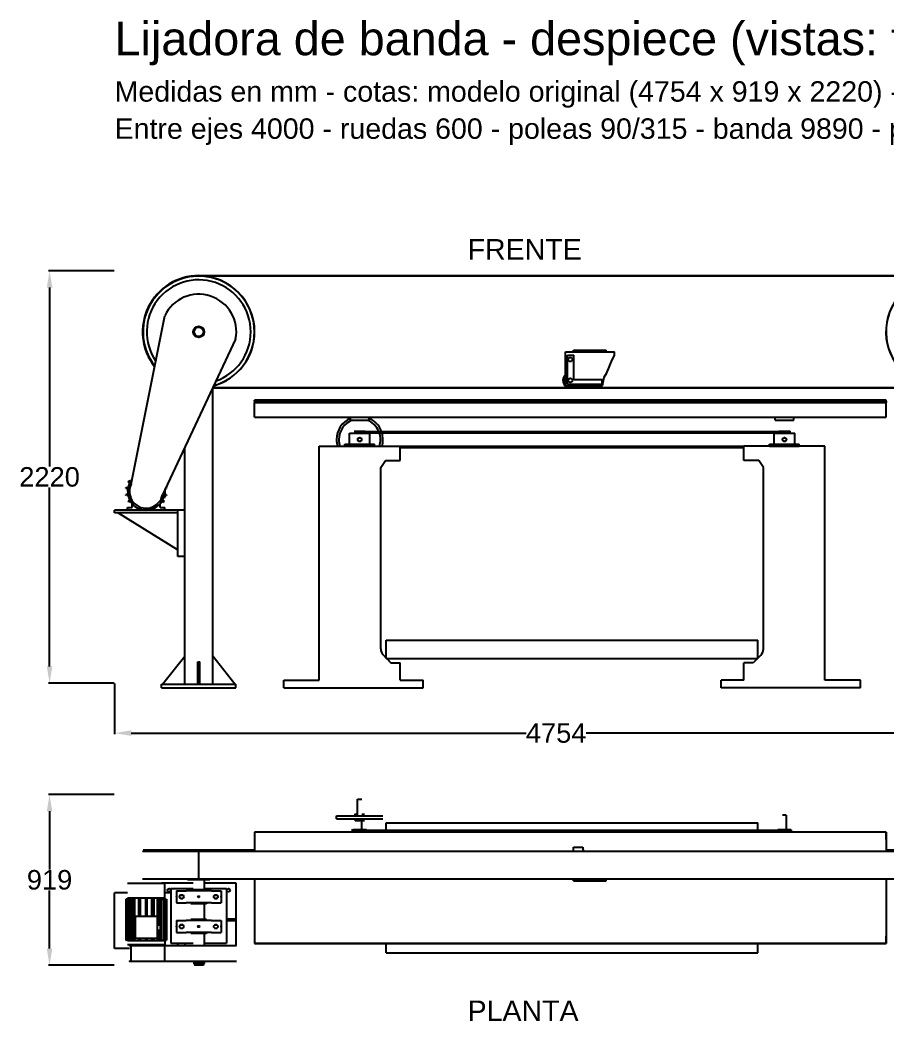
# Model space of a CAD drawing. Header units: millimetres. Extents: x -509 to 6808, y -300 to 5090.
# Drawn here: x -509 to 4163, y -300 to 5090 of the extents above; entities that cross this region are included whole.
import ezdxf

# ---------------------------------------------------------------- set-up
doc = ezdxf.new("R2010")
doc.units = ezdxf.units.MM
doc.header["$MEASUREMENT"] = 0
doc.layers.get('0').update_dxf_attribs({"linetype": 'CONTINUOUS'})
doc.layers.get('Defpoints').update_dxf_attribs({"linetype": 'CONTINUOUS'})
doc.layers.add('FRENTE', color=7, linetype='CONTINUOUS')
doc.layers.add('PLANTA', color=7, linetype='CONTINUOUS')
doc.styles.get("Standard").update_dxf_attribs({"font": 'arial.ttf'})
doc.dimstyles.get("Standard").update_dxf_attribs({"dimscale": 0, "dimtxt": 2.5, "dimasz": 2.5, "dimexe": 1.25, "dimexo": 0.625, "dimtad": 1, "dimdsep": 46, "dimtxsty": 'Standard', "dimcen": 2.5, "dimadec": 0, "dimazin": 0, "dimtfac": 1, "dimtmove": 0, "dimatfit": 3, "dimfxl": 1, "dimarcsym": 0})

# ---------------------------------------------------------------- blocks, each defined once
blk = doc.blocks.new('*D0')
at = {"color": 0, "linetype": 'Continuous', "lineweight": -2, "transparency": 16777216}
for p, q in [((0, 1517.1), (0, 1244.6)), ((4754, 1517.1), (4754, 1244.6)), ((90, 1250), (2215.6, 1250)), ((4664, 1250), (2538.4, 1250))]:
    blk.add_line(p, q, dxfattribs=at)
at = {"color": 0, "linetype": 'Continuous', "transparency": 16777216}
for points in [[(90, 1265), (90, 1235), (0, 1250)], [(4664, 1265), (4664, 1235), (4754, 1250)]]:
    blk.add_solid(points, dxfattribs=at)
at = {"layer": 'Defpoints', "color": 0, "linetype": 'Continuous', "transparency": 16777216}
for p in [(0, 1519), (4754, 1519), (4754, 1250)]:
    blk.add_point(p, dxfattribs=at)
at = {"color": 0, "linetype": 'Continuous', "transparency": 16777216, "insert": (2377, 1250), "char_height": 105, "attachment_point": 5}
blk.add_mtext('\\A1;4754', dxfattribs=at)
blk = doc.blocks.new('*D1')
at = {"color": 0, "linetype": 'Continuous', "lineweight": -2, "transparency": 16777216}
for p, q in [((-1.9, 3739), (-355.4, 3739)), ((-350, 3649), (-350, 2685.3)), ((-350, 1609), (-350, 2572.7)), ((-1.9, 1519), (-355.4, 1519))]:
    blk.add_line(p, q, dxfattribs=at)
at = {"color": 0, "linetype": 'Continuous', "transparency": 16777216}
for points in [[(-365, 3649), (-335, 3649), (-350, 3739)], [(-365, 1609), (-335, 1609), (-350, 1519)]]:
    blk.add_solid(points, dxfattribs=at)
at = {"layer": 'Defpoints', "color": 0, "linetype": 'Continuous', "transparency": 16777216}
for p in [(-350, 3739), (0, 3739), (0, 1519)]:
    blk.add_point(p, dxfattribs=at)
at = {"color": 0, "linetype": 'Continuous', "transparency": 16777216, "insert": (-350, 2629), "char_height": 105, "attachment_point": 5}
blk.add_mtext('\\A1;2220', dxfattribs=at)
blk = doc.blocks.new('*D3')
at = {"color": 0, "linetype": 'Continuous', "lineweight": -2, "transparency": 16777216}
for p, q in [((-1.9, 919), (-355.4, 919)), ((-350, 829), (-350, 515.8)), ((-350, 90), (-350, 403.2)), ((-1.9, 0), (-355.4, 0))]:
    blk.add_line(p, q, dxfattribs=at)
at = {"color": 0, "linetype": 'Continuous', "transparency": 16777216}
for points in [[(-365, 829), (-335, 829), (-350, 919)], [(-365, 90), (-335, 90), (-350, 0)]]:
    blk.add_solid(points, dxfattribs=at)
at = {"layer": 'Defpoints', "color": 0, "linetype": 'Continuous', "transparency": 16777216}
for p in [(-350, 919), (0, 919), (0, 0)]:
    blk.add_point(p, dxfattribs=at)
at = {"color": 0, "linetype": 'Continuous', "transparency": 16777216, "insert": (-350, 459.5), "char_height": 105, "attachment_point": 5}
blk.add_mtext('\\A1;919', dxfattribs=at)

msp = doc.modelspace()

# ---------------------------------------------------------------- linework, layer by layer
at = {"layer": 'FRENTE'}
for p, q in [((453, 3713.1), (4453, 3713.1)), ((453, 3711.6), (4453, 3711.6)), ((88.7, 2589.7), (270, 3497.4)), ((651.7, 3371.7), (258.3, 2533.8)), ((2426.7, 3122.5), (2426.7, 3302.5)), ((2426.7, 3302.5), (2690.9, 3302.5)), ((2470.7, 3302.5), (2470.7, 3312.5)), ((2470.7, 3312.5), (2646.9, 3312.5)), ((2470.7, 3302.5), (2646.9, 3302.5)), ((2646.9, 3302.5), (2646.9, 3312.5)), ((2646.9, 3302.5), (2646.9, 3312.5)), ((2690.9, 3283.9), (2690.9, 3302.5)), ((2437.3, 3284.3), (2471.9, 3284.3)), ((2437.3, 3128.1), (2437.3, 3284.3)), ((2471.9, 3153.5), (2471.9, 3284.3)), ((2650.4, 3189.7), (2679.3, 3260.7)), ((2679.3, 3260.7), (2690.9, 3283.9)), ((2635, 3166.2), (2650.4, 3189.7)), ((2437.3, 3128.1), (2624.4, 3128.1)), ((2471.9, 3153.5), (2624.4, 3153.5)), ((2624.4, 3128.1), (2624.4, 3153.5)), ((2626.7, 3122.5), (2635, 3166.2)), ((528, 1513.9), (528, 3108.2)), ((4378, 3108.1), (528, 3108.1)), ((4378, 3109.6), (528.7, 3109.6)), ((2426.7, 3122.5), (2626.7, 3122.5)), ((753.1, 3036.6), (753.1, 3042.6)), ((4153.1, 3042.6), (753.1, 3042.6)), ((753.1, 3036.6), (753.1, 3030.6)), ((753.1, 3036.6), (4153.1, 3036.6)), ((4153.1, 3036.6), (753.1, 3036.6)), ((753.1, 3030.6), (4153.1, 3030.6)), ((753.2, 2950.6), (753.2, 3030.6)), ((753.2, 3030.6), (4153.2, 3030.6)), ((4153.1, 3036.6), (4153.1, 3042.6)), ((4153.1, 3036.6), (4153.1, 3030.6)), ((4153.2, 2950.6), (4153.2, 3030.6)), ((753.2, 2950.6), (4153.2, 2950.6)), ((1269.5, 2935.6), (1269.5, 2950.6)), ((1269.5, 2935.6), (1369.5, 2935.6)), ((1369.5, 2935.6), (1369.5, 2950.6)), ((3555.9, 2935.6), (3555.9, 2950.6)), ((3555.9, 2935.6), (3655.9, 2935.6)), ((3655.9, 2935.6), (3655.9, 2950.6)), ((1264.5, 2805.6), (1264.5, 2865.6)), ((1264.5, 2865.6), (1374.5, 2865.6)), ((1349.5, 2865.6), (1349.5, 2875.6)), ((1349.5, 2865.6), (1349.5, 2875.6)), ((1349.5, 2874.6), (3575.9, 2874.6)), ((1349.5, 2867.6), (3575.9, 2867.6)), ((1374.5, 2805.6), (1374.5, 2865.6)), ((3550.9, 2805.6), (3550.9, 2865.6)), ((3550.9, 2865.6), (3660.9, 2865.6)), ((3635.9, 2865.6), (3635.9, 2875.6)), ((3660.9, 2805.6), (3660.9, 2865.6)), ((1239.5, 2795.6), (1239.5, 2805.6)), ((1239.5, 2805.6), (1399.5, 2805.6)), ((1264.5, 2805.8), (1264.2, 2805.6)), ((1374.5, 2805.8), (1374.8, 2805.6)), ((1399.5, 2795.6), (1399.5, 2805.6)), ((3525.9, 2795.6), (3525.9, 2805.6)), ((3525.9, 2805.6), (3685.9, 2805.6)), ((3685.9, 2795.6), (3685.9, 2805.6)), ((378, 2451.2), (378, 2788.7)), ((1101.3, 2795.6), (1537.7, 2795.6)), ((1101.3, 1534.7), (1101.3, 2795.6)), ((1239.5, 2795.6), (1399.5, 2795.6)), ((1246.9, 2795.6), (1246.8, 2795.6)), ((1270.9, 2795.6), (1270.8, 2795.6)), ((1368.1, 2795.6), (1368.1, 2795.6)), ((1392.1, 2795.6), (1392.1, 2795.6)), ((1537.7, 2717.3), (1537.7, 2795.6)), ((3387.7, 2793.6), (1537.7, 2793.6)), ((3387.7, 2786.6), (1537.7, 2786.6)), ((3387.7, 2717.3), (3387.7, 2795.6)), ((3824.1, 2795.6), (3387.7, 2795.6)), ((3525.9, 2795.6), (3685.9, 2795.6)), ((3824.1, 1534.7), (3824.1, 2795.6)), ((111, 2701.4), (111, 2702.1)), ((111, 2702.1), (111.1, 2702.1)), ((1432.9, 2680.8), (1457.6, 2717.3)), ((1457.6, 2717.3), (1537.7, 2717.3)), ((3467.9, 2717.3), (3387.7, 2717.3)), ((3492.5, 2680.8), (3467.9, 2717.3)), ((1432.9, 1703.9), (1432.9, 2680.8)), ((3492.5, 1703.9), (3492.5, 2680.8)), ((73.2, 2603.5), (76.2, 2608.7)), ((81.9, 2598.5), (73.2, 2603.5)), ((84.9, 2603.7), (76.2, 2608.7)), ((97, 2633.5), (97.5, 2633.9)), ((97.3, 2633.1), (97, 2633.5)), ((61.2, 2567.3), (62.2, 2573.2)), ((71, 2565.5), (61.2, 2567.3)), ((71, 2536.7), (61.2, 2535)), ((62.2, 2529.1), (61.2, 2535)), ((72.1, 2571.5), (62.2, 2573.2)), ((269, 2536.7), (278.8, 2535)), ((273, 2536), (273, 2565.1)), ((273.6, 2566.4), (278.8, 2567.3)), ((276.7, 2573), (277.8, 2573.2)), ((277.8, 2573.2), (278.8, 2567.3)), ((278.8, 2535), (277.8, 2529.1)), ((72.1, 2530.8), (62.2, 2529.1)), ((81.9, 2503.8), (73.2, 2498.7)), ((76.2, 2493.5), (73.2, 2498.7)), ((84.9, 2498.6), (76.2, 2493.5)), ((95, 2465.1), (95, 2485)), ((245, 2465.1), (245, 2485)), ((255.1, 2498.6), (263.8, 2493.5)), ((258.1, 2503.8), (266.8, 2498.7)), ((266.8, 2498.7), (263.8, 2493.5)), ((267, 2521.1), (267, 2526.8)), ((267, 2521.1), (273, 2521.1)), ((267.9, 2530.8), (277.8, 2529.1)), ((273, 2521.1), (273, 2529.9)), ((0, 2436.1), (0, 2451.1)), ((340, 2451.1), (0, 2451.1)), ((340, 2436.1), (0, 2436.1)), ((20, 2436.1), (340, 2236.1)), ((70, 2465.1), (95, 2465.1)), ((70, 2451.1), (70, 2465.1)), ((245, 2465.1), (270, 2465.1)), ((270, 2451.1), (270, 2465.1)), ((378, 2451.2), (340, 2451.2)), ((340, 2451.1), (340, 2451.2)), ((340, 2436.1), (340, 2451.1)), ((340, 2201.2), (340, 2436.1)), ((378, 2201.2), (378, 2451.2)), ((378, 2201.2), (340, 2201.2)), ((378, 1513.9), (378, 2201.2)), ((1462.7, 1751.1), (3462.7, 1751.1)), ((1462.7, 1651.1), (1462.7, 1751.1)), ((3462.7, 1651.1), (3462.7, 1751.1)), ((258, 1513.9), (378, 1663.9)), ((448, 1633.9), (458, 1633.9)), ((448, 1513.9), (448, 1633.9)), ((458, 1513.9), (458, 1633.9)), ((648, 1513.9), (528, 1663.9)), ((1446.9, 1669.1), (1462.7, 1653.3)), ((1462.7, 1651.1), (3462.7, 1651.1)), ((1464.9, 1651.1), (1487.3, 1628.7)), ((1487.3, 1628.7), (1537.7, 1628.7)), ((1537.7, 1534.7), (1537.7, 1628.7)), ((3387.7, 1534.7), (3387.7, 1628.7)), ((3438.1, 1628.7), (3387.7, 1628.7)), ((3460.5, 1651.1), (3438.1, 1628.7)), ((3478.5, 1669.1), (3462.7, 1653.3)), ((253, 1493.9), (253, 1513.9)), ((253, 1513.9), (653, 1513.9)), ((653, 1493.9), (653, 1513.9)), ((910.8, 1534.7), (1101.3, 1534.7)), ((910.8, 1493.8), (910.8, 1534.7)), ((1537.7, 1534.7), (1660.8, 1534.7)), ((1660.8, 1493.8), (1660.8, 1534.7)), ((3264.6, 1493.8), (3264.6, 1534.7)), ((3387.7, 1534.7), (3264.6, 1534.7)), ((4014.6, 1534.7), (3824.1, 1534.7)), ((4014.6, 1493.8), (4014.6, 1534.7)), ((253, 1493.9), (653, 1493.9)), ((910.8, 1493.8), (1660.8, 1493.8)), ((4014.6, 1493.8), (3264.6, 1493.8))]:
    msp.add_line(p, q, dxfattribs=at)
for centre, radius in [((453, 3410.6), 30), ((453, 3410.6), 25), ((2453, 3261.6), 10.8), ((2453, 3149.6), 11.1), ((1319.5, 2830.6), 10.5), ((1319.5, 2830.6), 10), ((3605.9, 2830.6), 10.5), ((3605.9, 2830.6), 10)]:
    msp.add_circle(centre, radius, dxfattribs=at)
for centre, radius, start, end in [((453, 3410.6), 302.5, 90, -141.7904), ((453, 3410.6), 301, 90, -142.0346), ((453, 3410.6), 300, 0, -142.1993), ((453, 3410.6), 280, 0, -145.8476), ((453, 3410.6), 301, 0, 90), ((4453, 3410.6), 301, 0, -104.4284), ((4453, 3410.6), 300, 0, -104.4775), ((453, 3410.6), 202.5, -11.083, 154.6336), ((453, 3410.6), 301, -74.4148, 0), ((453, 3410.6), 300, -74.2501, 0), ((453, 3410.6), 280, -70.6019, 0), ((2453, 3149.5), 39.9, 131.209, -42.6421), ((2453, 3149.5), 34.7, 139.2472, -139.2472), ((2453, 3149.5), 34.7, -128.8372, -51.1628), ((1319.5, 2830.6), 125, 113.5782, 180), ((1319.5, 2830.6), 112, 110.3641, 180), ((1319.5, 2830.6), 112, 23.1324, 69.6359), ((1319.5, 2830.6), 125, 20.6097, 66.4218), ((1319.5, 2830.6), 112, -18.2207, 19.2905), ((1319.5, 2830.6), 125, -16.2697, 17.2175), ((1319.5, 2830.6), 125, 180, -163.7303), ((1319.5, 2830.6), 112, 180, -161.7793), ((1319.5, 2830.6), 44, -127.3018, -127.259), ((1319.5, 2830.6), 37, -108.9246, -108.8294), ((1319.5, 2830.6), 36, -103.5362, -103.4002), ((1319.5, 2830.6), 36, -76.5998, -76.4638), ((3605.9, 2830.6), 36, -103.5362, -103.4002), ((3605.9, 2830.6), 36, -76.5998, -76.4638), ((170, 2551.1), 100, 139.5117, 0), ((170, 2551.1), 90, 154.6336, -11.083), ((170, 2551.1), 100, 0, 4.0389), ((1480.7, 1702.9), 47.8, 178.8325, -135.0001), ((3444.7, 1702.9), 47.8, -44.9999, 1.1675)]:
    msp.add_arc(centre, radius, start, end, dxfattribs=at)
for points in [[(2646.9, 3312.5), (2646.9, 3312.5)], [(2646.9, 3302.5), (2646.9, 3302.5)], [(1289.5, 2875.6), (1290.2, 2875.6), (1292.4, 2875.6), (1296, 2875.6), (1300.8, 2875.6), (1306.5, 2875.6), (1312.8, 2875.6), (1319.5, 2875.6), (1326.2, 2875.6), (1332.5, 2875.6), (1338.2, 2875.6), (1342.9, 2875.6), (1346.5, 2875.6), (1348.7, 2875.6), (1349.5, 2875.6)], [(3575.9, 2875.6), (3576.6, 2875.6), (3578.8, 2875.6), (3582.4, 2875.6), (3587.2, 2875.6), (3592.9, 2875.6), (3599.2, 2875.6), (3605.9, 2875.6), (3612.6, 2875.6), (3618.9, 2875.6), (3624.6, 2875.6), (3629.3, 2875.6), (3632.9, 2875.6), (3635.1, 2875.6), (3635.9, 2875.6)]]:
    msp.add_open_spline(points, degree=1, dxfattribs=at)
at = {"layer": 'PLANTA'}
for p, q in [((1307.5, 803.9), (1307.5, 893.9)), ((1294.5, 803.9), (1294.5, 813.9)), ((3615.9, 808.9), (3615.9, 728.9)), ((1194.5, 788.9), (1194.5, 803.9)), ((1294.5, 778.9), (1294.5, 788.9)), ((1329.5, 778.9), (1329.5, 728.9)), ((1462.7, 767.1), (3462.7, 767.1)), ((1462.7, 727.9), (1462.7, 767.1)), ((3462.7, 727.9), (3462.7, 767.1)), ((4153.1, 717.1), (753.1, 717.1)), ((753.1, 717.1), (753.1, 615)), ((1319.5, 727.9), (3605.9, 727.9)), ((1319.5, 727.9), (1319.5, 719.9)), ((1319.5, 719.9), (3605.9, 719.9)), ((1329.5, 718.9), (1329.5, 717.1)), ((1355.5, 728.9), (1355.5, 727.9)), ((1355.5, 719.9), (1355.5, 718.9)), ((1462.7, 717.1), (1462.7, 719.9)), ((3462.7, 717.1), (3462.7, 719.9)), ((3605.9, 727.9), (3605.9, 719.9)), ((3615.9, 718.9), (3615.9, 717.1)), ((3641.9, 728.9), (3641.9, 718.9)), ((4153.1, 717.1), (4153.1, 620)), ((4153.1, 717), (4153.2, 717)), ((4153.2, 677), (4153.2, 717)), ((4153.1, 677), (4153.2, 677)), ((453, 615), (4453, 615)), ((453, 465), (453, 615)), ((753, 620), (753.1, 615)), ((2470.7, 615), (2470.7, 635)), ((2470.7, 635), (2521, 635)), ((253, 443.9), (253, 440.9)), ((253, 443.9), (423, 443.9)), ((453, 465), (4453, 465)), ((483, 460), (483, 406.1)), ((483, 443.9), (653, 443.9)), ((513, 465), (513, 460)), ((653, 443.9), (653, 106.8)), ((753.1, 465), (753.1, 117.1)), ((2470.7, 455), (2470.7, 465)), ((2470.7, 455), (2646.9, 455)), ((2646.9, 455), (2646.9, 465)), ((4153.1, 465), (4153.1, 117.1)), ((0, 89.8), (0, 389.9)), ((70, 389.9), (0, 389.9)), ((303, 389.9), (270, 389.9)), ((303, 413.9), (423, 413.9)), ((303, 413.9), (303, 118.8)), ((332.5, 401.4), (384.8, 401.4)), ((332.5, 401.4), (332.5, 336.4)), ((354.7, 377.9), (367.3, 377.9)), ((483, 413.9), (603, 413.9)), ((495, 406.1), (495, 401.4)), ((521.2, 401.4), (573.5, 401.4)), ((538.7, 377.9), (551.3, 377.9)), ((573.5, 401.4), (573.5, 336.4)), ((603, 413.9), (603, 118.8)), ((61.2, 355.9), (61.2, 135.8)), ((61.2, 355.9), (62.2, 355.9)), ((73.2, 355.9), (62.2, 355.9)), ((62.2, 355.9), (62.2, 135.8)), ((73.2, 355.9), (73.2, 135.8)), ((73.2, 355.9), (76.2, 355.9)), ((86.7, 355.9), (76.2, 355.9)), ((76.2, 355.9), (76.2, 135.8)), ((86.7, 135.8), (86.7, 355.9)), ((97, 355.9), (97, 135.8)), ((97, 355.9), (101.6, 355.9)), ((109.3, 355.9), (101.6, 355.9)), ((101.6, 355.9), (101.6, 135.8)), ((109.3, 135.8), (109.3, 355.9)), ((129.6, 355.9), (129.6, 264.9)), ((129.6, 355.9), (135.2, 355.9)), ((139.3, 355.9), (135.2, 355.9)), ((135.2, 355.9), (135.2, 264.9)), ((139.3, 264.9), (139.3, 355.9)), ((167, 355.9), (167, 264.9)), ((167, 355.9), (173, 355.9)), ((173, 355.9), (173, 264.9)), ((200.7, 264.9), (200.7, 355.9)), ((200.7, 355.9), (204.8, 355.9)), ((204.8, 355.9), (204.8, 264.9)), ((204.8, 355.9), (210.4, 355.9)), ((210.4, 355.9), (210.4, 264.9)), ((230.7, 218.3), (230.7, 355.9)), ((230.7, 355.9), (238.4, 355.9)), ((238.4, 355.9), (238.4, 218.3)), ((238.4, 355.9), (243, 355.9)), ((243, 355.9), (243, 218.3)), ((253.3, 135.8), (253.3, 355.9)), ((253.3, 355.9), (263.8, 355.9)), ((263.8, 355.9), (263.8, 135.8)), ((263.8, 355.9), (266.8, 355.9)), ((266.8, 355.9), (277.8, 355.9)), ((266.8, 355.9), (266.8, 135.8)), ((268, 360.9), (268, 355.9)), ((277.8, 355.9), (277.8, 135.8)), ((277.8, 355.9), (278.8, 355.9)), ((278.8, 355.9), (278.8, 135.8)), ((332.5, 336.4), (384.8, 336.4)), ((354.7, 359.9), (367.3, 359.9)), ((483, 331.6), (483, 246.2)), ((495, 336.4), (495, 331.6)), ((521.2, 336.4), (573.5, 336.4)), ((538.7, 359.9), (551.3, 359.9)), ((267, 300.9), (273, 300.9)), ((267, 300.9), (267, 200.8)), ((273, 300.9), (273, 200.8)), ((111, 264.9), (229, 264.9)), ((111, 264.9), (111, 146.8)), ((229, 264.9), (229, 146.8)), ((229, 218.3), (245, 218.3)), ((332.5, 241.3), (384.8, 241.3)), ((332.5, 241.3), (332.5, 176.3)), ((354.7, 217.8), (367.3, 217.8)), ((495, 246.2), (495, 241.3)), ((521.2, 241.3), (573.5, 241.3)), ((538.7, 217.8), (551.3, 217.8)), ((573.5, 241.3), (573.5, 176.3)), ((648, 248.8), (603, 248.8)), ((648, 238.8), (603, 238.8)), ((648, 248.8), (648, 238.8)), ((230.7, 135.8), (230.7, 193.3)), ((238.4, 193.3), (238.4, 135.8)), ((243, 193.3), (243, 135.8)), ((267, 200.8), (273, 200.8)), ((332.5, 176.3), (384.8, 176.3)), ((354.7, 199.8), (367.3, 199.8)), ((483, 171.6), (483, 106.8)), ((495, 176.3), (495, 171.6)), ((521.2, 176.3), (573.5, 176.3)), ((538.7, 199.8), (551.3, 199.8)), ((61.2, 135.8), (62.2, 135.8)), ((73.2, 135.8), (62.2, 135.8)), ((73.2, 135.8), (76.2, 135.8)), ((86.7, 135.8), (76.2, 135.8)), ((97, 135.8), (101.6, 135.8)), ((109.3, 135.8), (101.6, 135.8)), ((111, 146.8), (229, 146.8)), ((129.6, 146.8), (129.6, 135.8)), ((129.6, 135.8), (135.2, 135.8)), ((135.2, 146.8), (135.2, 135.8)), ((139.3, 135.8), (135.2, 135.8)), ((139.3, 135.8), (139.3, 146.8)), ((167, 146.8), (167, 135.8)), ((167, 135.8), (173, 135.8)), ((173, 146.8), (173, 135.8)), ((200.7, 135.8), (200.7, 146.8)), ((200.7, 135.8), (204.8, 135.8)), ((204.8, 146.8), (204.8, 135.8)), ((204.8, 135.8), (210.4, 135.8)), ((210.4, 146.8), (210.4, 135.8)), ((215, 110.8), (215, 106.8)), ((230.7, 135.8), (238.4, 135.8)), ((238.4, 135.8), (243, 135.8)), ((253.3, 135.8), (263.8, 135.8)), ((263.8, 135.8), (266.8, 135.8)), ((266.8, 135.8), (277.8, 135.8)), ((268, 135.8), (268, 130.8)), ((270, 130.8), (270, 110.8)), ((277.8, 135.8), (278.8, 135.8)), ((303, 118.8), (423, 118.8)), ((340, 118.8), (340, 106.8)), ((340, 106.8), (340, 118.8)), ((378, 118.8), (378, 106.8)), ((483, 118.8), (603, 118.8)), ((4153.1, 117.1), (753.1, 117.1)), ((753.2, 117), (753.2, 117.1)), ((753.2, 117), (4153.2, 117)), ((1462.7, 67.1), (1462.7, 117)), ((3462.7, 67.1), (3462.7, 117)), ((4153.1, 157), (4153.2, 157)), ((4153.2, 117), (4153.2, 157)), ((80, 89.8), (0, 89.8)), ((88.7, 21.9), (88.7, 106.8)), ((88.7, 106.8), (270, 106.8)), ((270, 21.9), (270, 106.8)), ((1462.7, 67.1), (3462.7, 67.1)), ((88.7, 21.9), (270, 21.9)), ((478, 10), (478, 0)), ((483, 21.9), (483, 10))]:
    msp.add_line(p, q, dxfattribs=at)
for centre, radius in [((293, 403.9), 9), ((361, 368.9), 11), ((545, 368.9), 11), ((613, 403.9), 9), ((453, 368.9), 4), ((361, 208.8), 11), ((545, 208.8), 11), ((453, 208.8), 4)]:
    msp.add_circle(centre, radius, dxfattribs=at)
for centre, radius, start, end in [((2673.3, 635), 152.3, -179.9998, -172.436), ((341, 368.9), 9, 160.8119, -160.8119), ((565, 368.9), 9, -19.1881, 19.1881), ((341, 208.8), 9, 160.8119, -160.8119), ((565, 208.8), 9, -19.1881, 19.1881)]:
    msp.add_arc(centre, radius, start, end, dxfattribs=at)
for points in [[(1307.5, 893.9), (1307.8, 893.9), (1308.7, 893.9), (1310.1, 893.9), (1312, 893.9), (1314.3, 893.9), (1316.8, 893.9), (1319.5, 893.9), (1322.1, 893.9), (1324.7, 893.9), (1327, 893.9), (1328.9, 893.9), (1330.3, 893.9), (1331.2, 893.9), (1331.5, 893.9)], [(1294.5, 813.9), (1294.5, 813.9), (1294.8, 813.9), (1295.1, 813.9), (1295.6, 813.9), (1296.3, 813.9), (1297.1, 813.9), (1298, 813.9), (1299, 813.9), (1300.2, 813.9), (1301.4, 813.9), (1302.8, 813.9), (1304.3, 813.9), (1305.8, 813.9), (1307.5, 813.9)], [(1331.5, 813.9), (1333.1, 813.9), (1334.7, 813.9), (1336.1, 813.9), (1337.5, 813.9), (1338.8, 813.9), (1339.9, 813.9), (1341, 813.9), (1341.9, 813.9), (1342.7, 813.9), (1343.3, 813.9), (1343.8, 813.9), (1344.2, 813.9), (1344.4, 813.9), (1344.5, 813.9)], [(3615.9, 808.9), (3615.6, 808.9), (3614.9, 808.9), (3613.7, 808.9), (3612.1, 808.9), (3610.2, 808.9), (3608.1, 808.9), (3605.9, 808.9), (3603.6, 808.9), (3601.5, 808.9), (3599.6, 808.9), (3598.1, 808.9), (3596.9, 808.9), (3596.1, 808.9), (3595.9, 808.9)], [(1194.5, 803.9), (1195.2, 803.9), (1197.3, 803.9), (1200.8, 803.9), (1205.6, 803.9), (1211.8, 803.9), (1219.1, 803.9), (1227.6, 803.9), (1237.1, 803.9), (1247.6, 803.9), (1258.9, 803.9), (1270.8, 803.9), (1283.3, 803.9), (1296.3, 803.9), (1309.5, 803.9)], [(1194.5, 788.9), (1197.6, 788.9), (1206.9, 788.9), (1221.7, 788.9), (1241.5, 788.9), (1265.2, 788.9), (1291.7, 788.9), (1319.5, 788.9), (1347.3, 788.9), (1373.7, 788.9), (1397.4, 788.9), (1417.2, 788.9), (1432.1, 788.9), (1441.3, 788.9), (1444.5, 788.9)], [(1294.5, 778.9), (1295.1, 778.9), (1297, 778.9), (1299.9, 778.9), (1303.9, 778.9), (1308.6, 778.9), (1313.9, 778.9), (1319.5, 778.9), (1325, 778.9), (1330.3, 778.9), (1335.1, 778.9), (1339, 778.9), (1342, 778.9), (1343.8, 778.9), (1344.5, 778.9)], [(1309.5, 803.9), (1310.5, 803.9), (1311.7, 803.9), (1313.1, 803.9), (1314.5, 803.9), (1316.1, 803.9), (1317.8, 803.9), (1319.5, 803.9), (1321.2, 803.9), (1322.8, 803.9), (1324.4, 803.9), (1325.9, 803.9), (1327.3, 803.9), (1328.5, 803.9), (1329.5, 803.9)], [(1329.5, 803.9), (1342.7, 803.9), (1355.6, 803.9), (1368.1, 803.9), (1380.1, 803.9), (1391.4, 803.9), (1401.8, 803.9), (1411.3, 803.9), (1419.8, 803.9), (1427.2, 803.9), (1433.3, 803.9), (1438.2, 803.9), (1441.7, 803.9), (1443.8, 803.9), (1444.5, 803.9)], [(1319.5, 727.9), (1314.5, 727.9), (1309.7, 727.9), (1304.9, 727.9), (1300.4, 727.9), (1296.1, 727.9), (1292, 727.9), (1288.4, 727.9), (1285.1, 727.9), (1282.2, 727.9), (1279.8, 727.9), (1277.9, 727.9), (1276.6, 727.9), (1275.8, 727.9), (1275.5, 727.9)], [(1319.5, 719.9), (1314.5, 719.9), (1309.7, 719.9), (1304.9, 719.9), (1300.4, 719.9), (1296.1, 719.9), (1292, 719.9), (1288.4, 719.9), (1285.1, 719.9), (1282.2, 719.9), (1279.8, 719.9), (1277.9, 719.9), (1276.6, 719.9), (1275.8, 719.9), (1275.5, 719.9)], [(1355.5, 728.9), (1354.6, 728.9), (1351.9, 728.9), (1347.6, 728.9), (1341.9, 728.9), (1335.1, 728.9), (1327.5, 728.9), (1319.5, 728.9), (1311.5, 728.9), (1303.9, 728.9), (1297, 728.9), (1291.3, 728.9), (1287, 728.9), (1284.4, 728.9), (1283.5, 728.9)], [(1355.5, 718.9), (1354.6, 718.9), (1351.9, 718.9), (1347.6, 718.9), (1341.9, 718.9), (1335.1, 718.9), (1327.5, 718.9), (1319.5, 718.9), (1311.5, 718.9), (1303.9, 718.9), (1297, 718.9), (1291.3, 718.9), (1287, 718.9), (1284.4, 718.9), (1283.5, 718.9)], [(3641.9, 728.9), (3641, 728.9), (3638.3, 728.9), (3634, 728.9), (3628.3, 728.9), (3621.5, 728.9), (3613.9, 728.9), (3605.9, 728.9), (3597.9, 728.9), (3590.3, 728.9), (3583.4, 728.9), (3577.7, 728.9), (3573.4, 728.9), (3570.8, 728.9), (3569.9, 728.9)], [(3641.9, 718.9), (3641, 718.9), (3638.3, 718.9), (3634, 718.9), (3628.3, 718.9), (3621.5, 718.9), (3613.9, 718.9), (3605.9, 718.9), (3597.9, 718.9), (3590.3, 718.9), (3583.4, 718.9), (3577.7, 718.9), (3573.4, 718.9), (3570.8, 718.9), (3569.9, 718.9)], [(150.5, 615), (152.4, 615), (158.1, 615), (167.5, 615), (180.5, 615), (196.9, 615), (216.5, 615), (239.1, 615), (264.4, 615), (292.1, 615), (321.8, 615), (353.1, 615), (385.7, 615), (419.1, 615), (453, 615)], [(753, 620), (745.5, 620), (723.3, 620), (687.5, 620), (640, 620), (583.2, 620), (519.8, 620), (453, 620), (386.2, 620), (322.8, 620), (266, 620), (218.5, 620), (182.7, 620), (160.5, 620), (153, 620)], [(4753, 620), (4745.5, 620), (4723.3, 620), (4687.5, 620), (4640, 620), (4583.2, 620), (4519.8, 620), (4453, 620), (4386.2, 620), (4322.8, 620), (4266, 620), (4218.5, 620), (4182.7, 620), (4160.5, 620), (4153, 620)], [(270, 440.9), (267.5, 440.9), (260.1, 440.9), (248.2, 440.9), (232.3, 440.9), (213.4, 440.9), (192.3, 440.9), (170, 440.9), (147.7, 440.9), (126.6, 440.9), (107.7, 440.9), (91.8, 440.9), (79.9, 440.9), (72.5, 440.9), (70, 440.9)], [(150.5, 465), (152.4, 465), (158.1, 465), (167.5, 465), (180.5, 465), (196.9, 465), (216.5, 465), (239.1, 465), (264.4, 465), (292.1, 465), (321.8, 465), (353.1, 465), (385.7, 465), (419.1, 465), (453, 465)], [(270, 360.9), (270, 440.9)], [(513, 460), (511.5, 460), (507.1, 460), (499.9, 460), (490.4, 460), (479, 460), (466.4, 460), (453, 460), (439.6, 460), (427, 460), (415.6, 460), (406.1, 460), (398.9, 460), (394.5, 460), (393, 460)], [(521.2, 401.4), (519.5, 401.4), (514.4, 401.4), (506.3, 401.4), (495.5, 401.4), (482.6, 401.4), (468.2, 401.4), (453, 401.4), (437.8, 401.4), (423.4, 401.4), (410.5, 401.4), (399.7, 401.4), (391.6, 401.4), (386.5, 401.4), (384.8, 401.4)], [(495, 406.1), (493.9, 406.1), (490.8, 406.1), (485.8, 406.1), (479.2, 406.1), (471.2, 406.1), (462.3, 406.1), (453, 406.1), (443.7, 406.1), (434.8, 406.1), (426.8, 406.1), (420.2, 406.1), (415.2, 406.1), (412.1, 406.1), (411, 406.1)], [(270, 360.9), (267.5, 360.9), (260.1, 360.9), (248.2, 360.9), (232.3, 360.9), (213.4, 360.9), (192.3, 360.9), (170, 360.9), (147.7, 360.9), (126.6, 360.9), (107.7, 360.9), (91.8, 360.9), (79.9, 360.9), (72.5, 360.9), (70, 360.9)], [(521.2, 336.4), (519.5, 336.4), (514.4, 336.4), (506.3, 336.4), (495.5, 336.4), (482.6, 336.4), (468.2, 336.4), (453, 336.4), (437.8, 336.4), (423.4, 336.4), (410.5, 336.4), (399.7, 336.4), (391.6, 336.4), (386.5, 336.4), (384.8, 336.4)], [(495, 331.6), (493.9, 331.6), (490.8, 331.6), (485.8, 331.6), (479.2, 331.6), (471.2, 331.6), (462.3, 331.6), (453, 331.6), (443.7, 331.6), (434.8, 331.6), (426.8, 331.6), (420.2, 331.6), (415.2, 331.6), (412.1, 331.6), (411, 331.6)], [(245, 218.3), (245, 218), (245, 217.1), (245, 215.6), (245, 213.6), (245, 211.3), (245, 208.6), (245, 205.8), (245, 203.1), (245, 200.4), (245, 198.1), (245, 196.1), (245, 194.6), (245, 193.7), (245, 193.3)], [(521.2, 241.3), (519.5, 241.3), (514.4, 241.3), (506.3, 241.3), (495.5, 241.3), (482.6, 241.3), (468.2, 241.3), (453, 241.3), (437.8, 241.3), (423.4, 241.3), (410.5, 241.3), (399.7, 241.3), (391.6, 241.3), (386.5, 241.3), (384.8, 241.3)], [(495, 246.2), (493.9, 246.2), (490.8, 246.2), (485.8, 246.2), (479.2, 246.2), (471.2, 246.2), (462.3, 246.2), (453, 246.2), (443.7, 246.2), (434.8, 246.2), (426.8, 246.2), (420.2, 246.2), (415.2, 246.2), (412.1, 246.2), (411, 246.2)], [(521.2, 176.3), (519.5, 176.3), (514.4, 176.3), (506.3, 176.3), (495.5, 176.3), (482.6, 176.3), (468.2, 176.3), (453, 176.3), (437.8, 176.3), (423.4, 176.3), (410.5, 176.3), (399.7, 176.3), (391.6, 176.3), (386.5, 176.3), (384.8, 176.3)], [(495, 171.6), (493.9, 171.6), (490.8, 171.6), (485.8, 171.6), (479.2, 171.6), (471.2, 171.6), (462.3, 171.6), (453, 171.6), (443.7, 171.6), (434.8, 171.6), (426.8, 171.6), (420.2, 171.6), (415.2, 171.6), (412.1, 171.6), (411, 171.6)], [(270, 130.8), (267.5, 130.8), (260.1, 130.8), (248.2, 130.8), (232.3, 130.8), (213.4, 130.8), (192.3, 130.8), (170, 130.8), (147.7, 130.8), (126.6, 130.8), (107.7, 130.8), (91.8, 130.8), (79.9, 130.8), (72.5, 130.8), (70, 130.8)], [(270, 110.8), (267.5, 110.8), (260.1, 110.8), (248.2, 110.8), (232.3, 110.8), (213.4, 110.8), (192.3, 110.8), (170, 110.8), (147.7, 110.8), (126.6, 110.8), (107.7, 110.8), (91.8, 110.8), (79.9, 110.8), (72.5, 110.8), (70, 110.8)], [(80, 106.8), (80, 106.8), (80.2, 106.8), (80.4, 106.8), (80.7, 106.8), (81.1, 106.8), (81.6, 106.8), (82.2, 106.8), (82.9, 106.8), (83.6, 106.8), (84.5, 106.8), (85.4, 106.8), (86.4, 106.8), (87.5, 106.8), (88.7, 106.8)], [(270, 106.8), (290, 106.8), (316.1, 106.8), (347.2, 106.8), (382.2, 106.8), (419.9, 106.8), (458.8, 106.8), (497.5, 106.8), (534.5, 106.8), (568.5, 106.8), (598.2, 106.8), (622.6, 106.8), (640.6, 106.8), (651.7, 106.8), (655.5, 106.8)], [(80, 21.9), (80, 21.9), (80.2, 21.9), (80.4, 21.9), (80.7, 21.9), (81.1, 21.9), (81.6, 21.9), (82.2, 21.9), (82.9, 21.9), (83.6, 21.9), (84.5, 21.9), (85.4, 21.9), (86.4, 21.9), (87.5, 21.9), (88.7, 21.9)], [(270, 21.9), (290, 21.9), (316.1, 21.9), (347.2, 21.9), (382.2, 21.9), (419.9, 21.9), (458.8, 21.9), (497.5, 21.9), (534.5, 21.9), (568.5, 21.9), (598.2, 21.9), (622.6, 21.9), (640.6, 21.9), (651.7, 21.9), (655.5, 21.9)], [(483, 10), (482.2, 10), (480, 10), (476.5, 10), (471.7, 10), (466, 10), (459.7, 10), (453, 10), (446.3, 10), (440, 10), (434.3, 10), (429.5, 10), (426, 10), (423.8, 10), (423, 10)], [(478, 0), (477.4, 0), (475.5, 0), (472.5, 0), (468.6, 0), (463.8, 0), (458.6, 0), (453, 0), (447.4, 0), (442.2, 0), (437.4, 0), (433.5, 0), (430.5, 0), (428.6, 0), (428, 0)]]:
    msp.add_open_spline(points, degree=1, dxfattribs=at)

# ---------------------------------------------------------------- texts
at = {"linetype": 'Continuous'}
for s, height, p in [('Lijadora de banda - despiece (vistas: frente, lateral y planta)', 180, (0, 4900)), ('Medidas en mm - cotas: modelo original (4754 x 919 x 2220) - modelo 3D actual: 4756 x 894 x 2219', 110, (0, 4650)), ('Entre ejes 4000 - ruedas 600 - poleas 90/315 - banda 9890 - piezas: ver Despiece_Lijadora.pdf', 110, (0, 4450)), ('FRENTE', 110, (1900, 3800)), ('PLANTA', 110, (1900, -300))]:
    msp.add_text(s, height=height, dxfattribs=at).set_placement(p)

# ---------------------------------------------------------------- dimensions: what is measured, and where the dimension line sits
for base, p1, p2, picture, middle in [((-350, 3739), (0, 1519), (0, 3739), '*D1', (-350, 2629)), ((-350, 919), (0, 0), (0, 919), '*D3', (-350, 459.5))]:
    dim = msp.add_linear_dim(base=base, p1=p1, p2=p2, angle=90, dimstyle='Standard', override={"dimscale": 30, "dimtxt": 3.5, "dimasz": 3, "dimexe": 0.18, "dimexo": 0.0625, "dimgap": 0.09, "dimtad": 0, "dimtih": 1, "dimtoh": 1, "dimdec": 0, "dimzin": 0, "dimcen": 0.09, "dimtdec": 4, "dimtofl": 0, "dimtolj": 1, "dimtzin": 0}, dxfattribs=at)
    dim.commit()
    dim.dimension.update_dxf_attribs({"geometry": picture, "text_midpoint": middle})
dim = msp.add_linear_dim(base=(4754, 1250), p1=(0, 1519), p2=(4754, 1519), dimstyle='Standard', override={"dimscale": 30, "dimtxt": 3.5, "dimasz": 3, "dimexe": 0.18, "dimexo": 0.0625, "dimgap": 0.09, "dimtad": 0, "dimtih": 1, "dimtoh": 1, "dimdec": 0, "dimzin": 0, "dimcen": 0.09, "dimtdec": 4, "dimtofl": 0, "dimtolj": 1, "dimtzin": 0}, dxfattribs=at)
dim.commit()
dim.dimension.update_dxf_attribs({"geometry": '*D0', "text_midpoint": (2377, 1250)})

doc.saveas('drawing.dxf')
